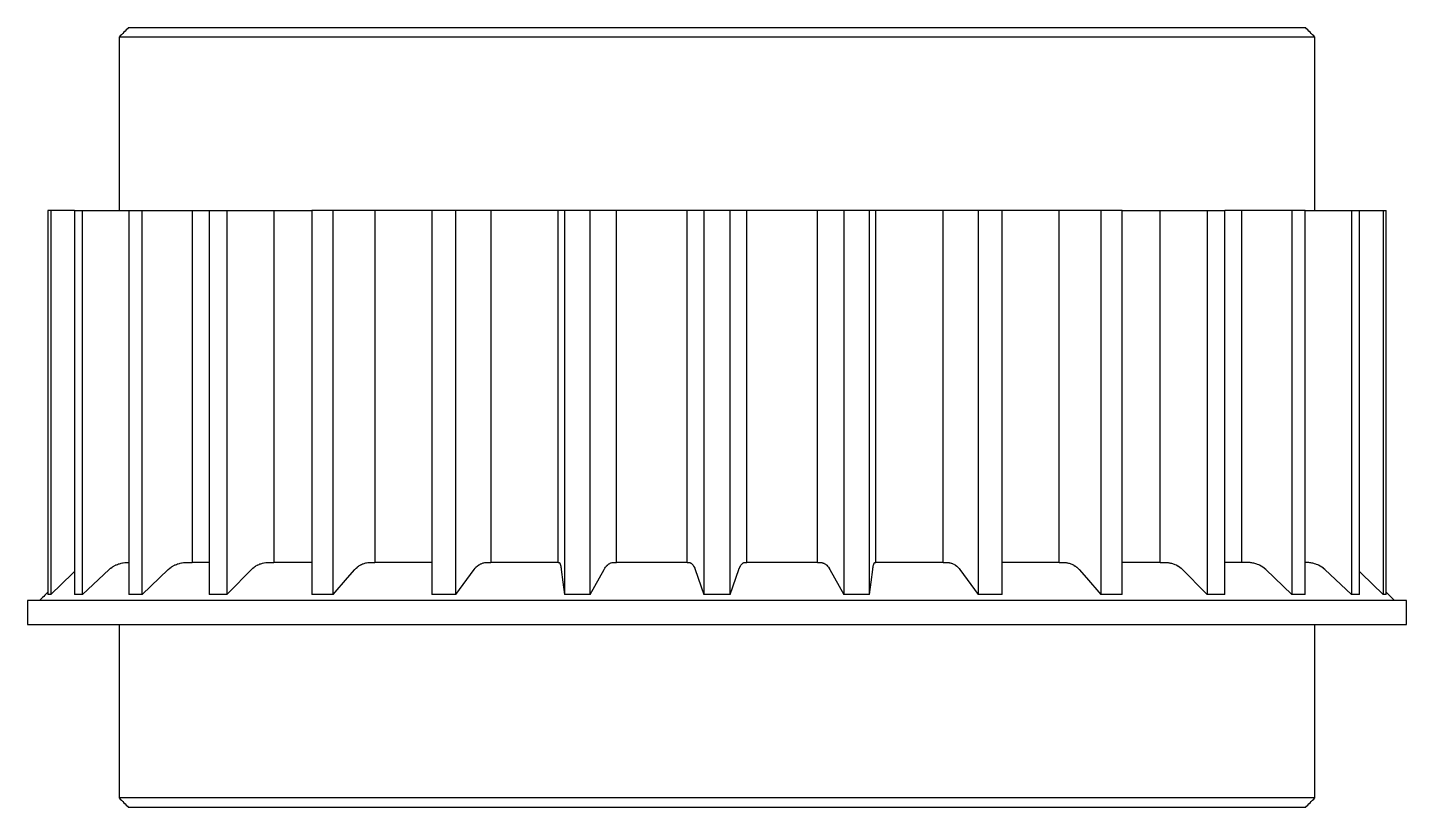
# Model space of a CAD drawing. Header units: millimetres. Extents: x -14.5 to 14.5, y -8.2 to 8.2.
import ezdxf

# ---------------------------------------------------------------- set-up
doc = ezdxf.new("R2010")
doc.units = ezdxf.units.MM

msp = doc.modelspace()

# ---------------------------------------------------------------- linework, layer by layer
at = {"color": 7, "linetype": 'Continuous', "lineweight": 25}
for p, q in [((-12.373, 8.2), (12.373, 8.2)), ((-12.573, 8), (-12.573, 4.35)), ((12.573, 8), (-12.573, 8)), ((12.573, 4.35), (12.573, 8)), ((-13.512, 4.35), (-14.069, 4.35)), ((-14.069, 4.35), (-14.069, -3.72)), ((-14.011, 4.35), (-14.011, -3.72)), ((-13.512, 4.35), (-12.365, 4.35)), ((-13.512, 4.35), (-13.512, -3.72)), ((-13.341, -3.72), (-13.341, 4.35)), ((-12.365, 4.35), (-10.677, 4.35)), ((-12.365, 4.35), (-12.365, -3.72)), ((-12.087, -3.72), (-12.087, 4.35)), ((-11.036, 4.35), (-11.036, -3.05)), ((-10.677, 4.35), (-8.522, 4.35)), ((-10.677, 4.35), (-10.677, -3.72)), ((-10.306, 4.35), (-10.306, -3.72)), ((-9.32, 4.35), (-9.32, -3.05)), ((-5.995, 4.35), (-8.522, 4.35)), ((-8.522, 4.35), (-8.522, -3.72)), ((-8.074, -3.72), (-8.074, 4.35)), ((-7.197, 4.35), (-7.197, -3.05)), ((5.995, 4.35), (-5.995, 4.35)), ((-5.995, 4.35), (-5.995, -3.72)), ((-5.489, -3.72), (-5.489, 4.35)), ((-4.759, 4.35), (-4.759, -3.05)), ((-3.337, -3.05), (-3.337, 4.35)), ((-3.206, 4.35), (-3.206, -3.72)), ((-2.664, -3.72), (-2.664, 4.35)), ((-2.113, -3.05), (-2.113, 4.35)), ((-0.626, -3.05), (-0.626, 4.35)), ((-0.277, 4.35), (-0.277, -3.72)), ((0.277, -3.72), (0.277, 4.35)), ((0.626, -3.05), (0.626, 4.35)), ((2.113, -3.05), (2.113, 4.35)), ((2.664, 4.35), (2.664, -3.72)), ((3.206, -3.72), (3.206, 4.35)), ((3.337, -3.05), (3.337, 4.35)), ((4.759, -3.05), (4.759, 4.35)), ((5.489, 4.35), (5.489, -3.72)), ((5.995, -3.72), (5.995, 4.35)), ((8.522, 4.35), (5.995, 4.35)), ((7.197, -3.05), (7.197, 4.35)), ((8.074, 4.35), (8.074, -3.72)), ((8.522, -3.72), (8.522, 4.35)), ((8.522, 4.35), (10.677, 4.35)), ((9.32, -3.05), (9.32, 4.35)), ((10.306, 4.35), (10.306, -3.72)), ((10.677, -3.72), (10.677, 4.35)), ((12.365, 4.35), (10.677, 4.35)), ((11.036, -3.05), (11.036, 4.35)), ((12.087, 4.35), (12.087, -3.72)), ((12.365, -3.72), (12.365, 4.35)), ((12.365, 4.35), (13.512, 4.35)), ((13.341, 4.35), (13.341, -3.72)), ((13.512, -3.72), (13.512, 4.35)), ((13.512, 4.35), (14.069, 4.35)), ((14.011, 4.35), (14.011, -3.72)), ((14.069, -3.72), (14.069, 4.35)), ((-10.677, -3.05), (-11.036, -3.05)), ((-8.522, -3.05), (-9.32, -3.05)), ((-5.995, -3.05), (-7.197, -3.05)), ((-3.337, -3.05), (-4.759, -3.05)), ((-0.626, -3.05), (-2.113, -3.05)), ((2.113, -3.05), (0.626, -3.05)), ((4.759, -3.05), (3.337, -3.05)), ((7.197, -3.05), (5.995, -3.05)), ((9.32, -3.05), (8.522, -3.05)), ((11.036, -3.05), (10.677, -3.05)), ((-14.011, -3.72), (-14.069, -3.72)), ((-13.341, -3.72), (-13.512, -3.72)), ((-12.087, -3.72), (-12.365, -3.72)), ((-10.306, -3.72), (-10.677, -3.72)), ((-8.074, -3.72), (-8.522, -3.72)), ((-5.489, -3.72), (-5.995, -3.72)), ((-2.664, -3.72), (-3.206, -3.72)), ((0.277, -3.72), (-0.277, -3.72)), ((3.206, -3.72), (2.664, -3.72)), ((5.995, -3.72), (5.489, -3.72)), ((8.522, -3.72), (8.074, -3.72)), ((10.677, -3.72), (10.306, -3.72)), ((12.365, -3.72), (12.087, -3.72)), ((13.512, -3.72), (13.341, -3.72)), ((14.069, -3.72), (14.011, -3.72)), ((14.248, -3.85), (14.069, -3.67)), ((-14.498, -3.85), (-14.498, -4.35)), ((14.498, -3.85), (-14.498, -3.85)), ((14.498, -4.35), (14.498, -3.85)), ((-14.498, -4.35), (14.498, -4.35)), ((-12.573, -4.35), (-12.573, -8)), ((12.573, -8), (12.573, -4.35)), ((12.573, -8), (-12.573, -8)), ((12.373, -8.2), (-12.373, -8.2))]:
    msp.add_line(p, q, dxfattribs=at)
at = {"color": 7, "linetype": 'Continuous', "lineweight": 25, "flags": 128}
for points in [[(-13.341, -3.72), (-12.782, -3.196), (-12.751, -3.17), (-12.749, -3.168), (-12.718, -3.146), (-12.714, -3.143), (-12.683, -3.124), (-12.678, -3.121), (-12.646, -3.105), (-12.64, -3.101), (-12.629, -3.097), (-12.608, -3.088), (-12.587, -3.08), (-12.568, -3.075), (-12.544, -3.068), (-12.528, -3.064), (-12.5, -3.058), (-12.486, -3.057), (-12.453, -3.052), (-12.445, -3.052), (-12.408, -3.05), (-12.402, -3.05), (-12.365, -3.05)], [(-12.087, -3.72), (-11.539, -3.196), (-11.508, -3.17), (-11.507, -3.168), (-11.476, -3.146), (-11.473, -3.143), (-11.441, -3.124), (-11.437, -3.121), (-11.405, -3.105), (-11.399, -3.101), (-11.389, -3.097), (-11.368, -3.088), (-11.347, -3.08), (-11.329, -3.075), (-11.305, -3.068), (-11.289, -3.064), (-11.262, -3.058), (-11.249, -3.057), (-11.216, -3.052), (-11.208, -3.052), (-11.171, -3.05), (-11.166, -3.05), (-11.036, -3.05)], [(-10.306, -3.72), (-10.271, -3.685), (-9.791, -3.196), (-9.763, -3.17), (-9.761, -3.168), (-9.732, -3.146), (-9.729, -3.143), (-9.7, -3.124), (-9.696, -3.121), (-9.666, -3.105), (-9.66, -3.101), (-9.651, -3.097), (-9.631, -3.088), (-9.612, -3.08), (-9.595, -3.075), (-9.572, -3.068), (-9.557, -3.064), (-9.532, -3.058), (-9.519, -3.057), (-9.488, -3.052), (-9.481, -3.052), (-9.447, -3.05), (-9.442, -3.05), (-9.32, -3.05)], [(-8.074, -3.72), (-7.769, -3.371), (-7.616, -3.196), (-7.59, -3.17), (-7.589, -3.168), (-7.563, -3.146), (-7.561, -3.143), (-7.535, -3.124), (-7.531, -3.121), (-7.505, -3.105), (-7.499, -3.101), (-7.491, -3.097), (-7.473, -3.088), (-7.456, -3.08), (-7.441, -3.075), (-7.421, -3.068), (-7.408, -3.064), (-7.385, -3.058), (-7.374, -3.057), (-7.346, -3.052), (-7.34, -3.052), (-7.309, -3.05), (-7.305, -3.05), (-7.197, -3.05)], [(-5.489, -3.72), (-5.108, -3.196), (-5.086, -3.17), (-5.085, -3.168), (-5.064, -3.146), (-5.062, -3.143), (-5.04, -3.124), (-5.037, -3.121), (-5.015, -3.105), (-5.011, -3.101), (-5.004, -3.097), (-4.989, -3.088), (-4.975, -3.08), (-4.962, -3.075), (-4.945, -3.068), (-4.934, -3.064), (-4.915, -3.058), (-4.906, -3.057), (-4.883, -3.052), (-4.878, -3.052), (-4.852, -3.05), (-4.849, -3.05), (-4.759, -3.05)], [(-3.337, -3.05), (-3.321, -3.05), (-3.315, -3.052), (-3.315, -3.052), (-3.313, -3.053), (-3.31, -3.057), (-3.308, -3.06), (-3.305, -3.064), (-3.302, -3.07), (-3.3, -3.075), (-3.297, -3.083), (-3.296, -3.088), (-3.292, -3.099), (-3.291, -3.105), (-3.291, -3.106), (-3.286, -3.124), (-3.286, -3.126), (-3.282, -3.146), (-3.282, -3.148), (-3.278, -3.17), (-3.278, -3.173), (-3.274, -3.196), (-3.24, -3.461), (-3.206, -3.72)], [(-2.664, -3.72), (-2.376, -3.196), (-2.36, -3.17), (-2.359, -3.168), (-2.343, -3.146), (-2.341, -3.143), (-2.325, -3.124), (-2.323, -3.121), (-2.306, -3.105), (-2.303, -3.101), (-2.298, -3.097), (-2.286, -3.088), (-2.276, -3.08), (-2.266, -3.075), (-2.254, -3.068), (-2.245, -3.064), (-2.231, -3.058), (-2.224, -3.057), (-2.207, -3.052), (-2.202, -3.052), (-2.183, -3.05), (-2.181, -3.05), (-2.113, -3.05)], [(-0.626, -3.05), (-0.583, -3.05), (-0.569, -3.052), (-0.568, -3.052), (-0.563, -3.053), (-0.555, -3.057), (-0.548, -3.06), (-0.542, -3.064), (-0.534, -3.07), (-0.529, -3.075), (-0.521, -3.083), (-0.516, -3.088), (-0.507, -3.099), (-0.503, -3.105), (-0.502, -3.106), (-0.491, -3.124), (-0.49, -3.126), (-0.48, -3.146), (-0.479, -3.148), (-0.469, -3.17), (-0.468, -3.173), (-0.459, -3.196), (-0.277, -3.72)], [(0.277, -3.72), (0.459, -3.196), (0.469, -3.17), (0.47, -3.168), (0.48, -3.146), (0.481, -3.143), (0.491, -3.124), (0.493, -3.121), (0.503, -3.105), (0.505, -3.101), (0.509, -3.097), (0.516, -3.088), (0.523, -3.08), (0.529, -3.075), (0.537, -3.068), (0.542, -3.064), (0.551, -3.058), (0.555, -3.057), (0.566, -3.052), (0.569, -3.052), (0.581, -3.05), (0.583, -3.05), (0.626, -3.05)], [(2.113, -3.05), (2.181, -3.05), (2.202, -3.052), (2.204, -3.052), (2.212, -3.053), (2.224, -3.057), (2.235, -3.06), (2.245, -3.064), (2.257, -3.07), (2.266, -3.075), (2.279, -3.083), (2.286, -3.088), (2.3, -3.099), (2.306, -3.105), (2.308, -3.106), (2.325, -3.124), (2.327, -3.126), (2.343, -3.146), (2.345, -3.148), (2.36, -3.17), (2.362, -3.173), (2.376, -3.196), (2.664, -3.72)], [(3.206, -3.72), (3.24, -3.461), (3.274, -3.196), (3.278, -3.17), (3.278, -3.168), (3.282, -3.146), (3.283, -3.143), (3.286, -3.124), (3.287, -3.121), (3.291, -3.105), (3.292, -3.101), (3.293, -3.097), (3.296, -3.088), (3.298, -3.08), (3.3, -3.075), (3.303, -3.068), (3.305, -3.064), (3.309, -3.058), (3.31, -3.057), (3.314, -3.052), (3.315, -3.052), (3.32, -3.05), (3.321, -3.05), (3.337, -3.05)], [(4.759, -3.05), (4.849, -3.05), (4.878, -3.052), (4.88, -3.052), (4.89, -3.053), (4.906, -3.057), (4.921, -3.06), (4.934, -3.064), (4.95, -3.07), (4.962, -3.075), (4.979, -3.083), (4.989, -3.088), (5.006, -3.099), (5.015, -3.105), (5.017, -3.106), (5.04, -3.124), (5.043, -3.126), (5.064, -3.146), (5.067, -3.148), (5.086, -3.17), (5.089, -3.173), (5.108, -3.196), (5.489, -3.72)], [(7.197, -3.05), (7.305, -3.05), (7.34, -3.052), (7.342, -3.052), (7.355, -3.053), (7.374, -3.057), (7.391, -3.06), (7.408, -3.064), (7.427, -3.07), (7.441, -3.075), (7.461, -3.083), (7.473, -3.088), (7.494, -3.099), (7.505, -3.105), (7.507, -3.106), (7.535, -3.124), (7.538, -3.126), (7.563, -3.146), (7.567, -3.148), (7.59, -3.17), (7.594, -3.173), (7.616, -3.196), (7.769, -3.371), (8.074, -3.72)], [(9.32, -3.05), (9.442, -3.05), (9.481, -3.052), (9.484, -3.052), (9.498, -3.053), (9.519, -3.057), (9.539, -3.06), (9.557, -3.064), (9.579, -3.07), (9.595, -3.075), (9.617, -3.083), (9.631, -3.088), (9.655, -3.099), (9.666, -3.105), (9.669, -3.106), (9.7, -3.124), (9.704, -3.126), (9.732, -3.146), (9.736, -3.148), (9.763, -3.17), (9.766, -3.173), (9.791, -3.196), (10.271, -3.685), (10.306, -3.72)], [(12.087, -3.72), (11.539, -3.196), (11.512, -3.173), (11.508, -3.17), (11.48, -3.148), (11.476, -3.146), (11.445, -3.126), (11.441, -3.124), (11.408, -3.106), (11.405, -3.105), (11.393, -3.099), (11.368, -3.088), (11.353, -3.083), (11.329, -3.075), (11.312, -3.07), (11.289, -3.064), (11.27, -3.06), (11.249, -3.057), (11.226, -3.053), (11.211, -3.052), (11.208, -3.052), (11.166, -3.05), (11.036, -3.05)], [(13.341, -3.72), (12.782, -3.196), (12.755, -3.173), (12.751, -3.17), (12.722, -3.148), (12.718, -3.146), (12.687, -3.126), (12.683, -3.124), (12.649, -3.106), (12.646, -3.105), (12.634, -3.099), (12.608, -3.088), (12.593, -3.083), (12.568, -3.075), (12.551, -3.07), (12.528, -3.064), (12.508, -3.06), (12.486, -3.057), (12.463, -3.053), (12.448, -3.052), (12.445, -3.052), (12.402, -3.05), (12.365, -3.05)], [(-14.011, -3.72), (-13.555, -3.282), (-13.512, -3.24)], [(14.011, -3.72), (13.555, -3.282), (13.512, -3.24)]]:
    msp.add_lwpolyline(points, dxfattribs=at)
at = {"color": 7, "linetype": 'Continuous', "lineweight": 25}
for points, knots in [([(-12.373, 8.2), (-12.406, 8.167), (-12.473, 8.1), (-12.539, 8.033), (-12.573, 8)], [0, 0, 0, 0, 0.499999, 1, 1, 1, 1]), ([(12.573, 8), (12.539, 8.033), (12.473, 8.1), (12.406, 8.167), (12.373, 8.2)], [0, 0, 0, 0, 0.500001, 1, 1, 1, 1]), ([(-14.069, -3.67), (-14.069, -3.671), (-14.129, -3.731), (-14.189, -3.791), (-14.248, -3.85)], [0, 0, 0, 0, 0.006503, 1, 1, 1, 1]), ([(-12.573, -8), (-12.539, -8.033), (-12.473, -8.1), (-12.406, -8.167), (-12.373, -8.2)], [0, 0, 0, 0, 0.500001, 1, 1, 1, 1]), ([(12.373, -8.2), (12.406, -8.167), (12.473, -8.1), (12.539, -8.033), (12.573, -8)], [0, 0, 0, 0, 0.499999, 1, 1, 1, 1])]:
    msp.add_open_spline(points, degree=3, knots=knots, dxfattribs=at)

doc.saveas('drawing.dxf')
